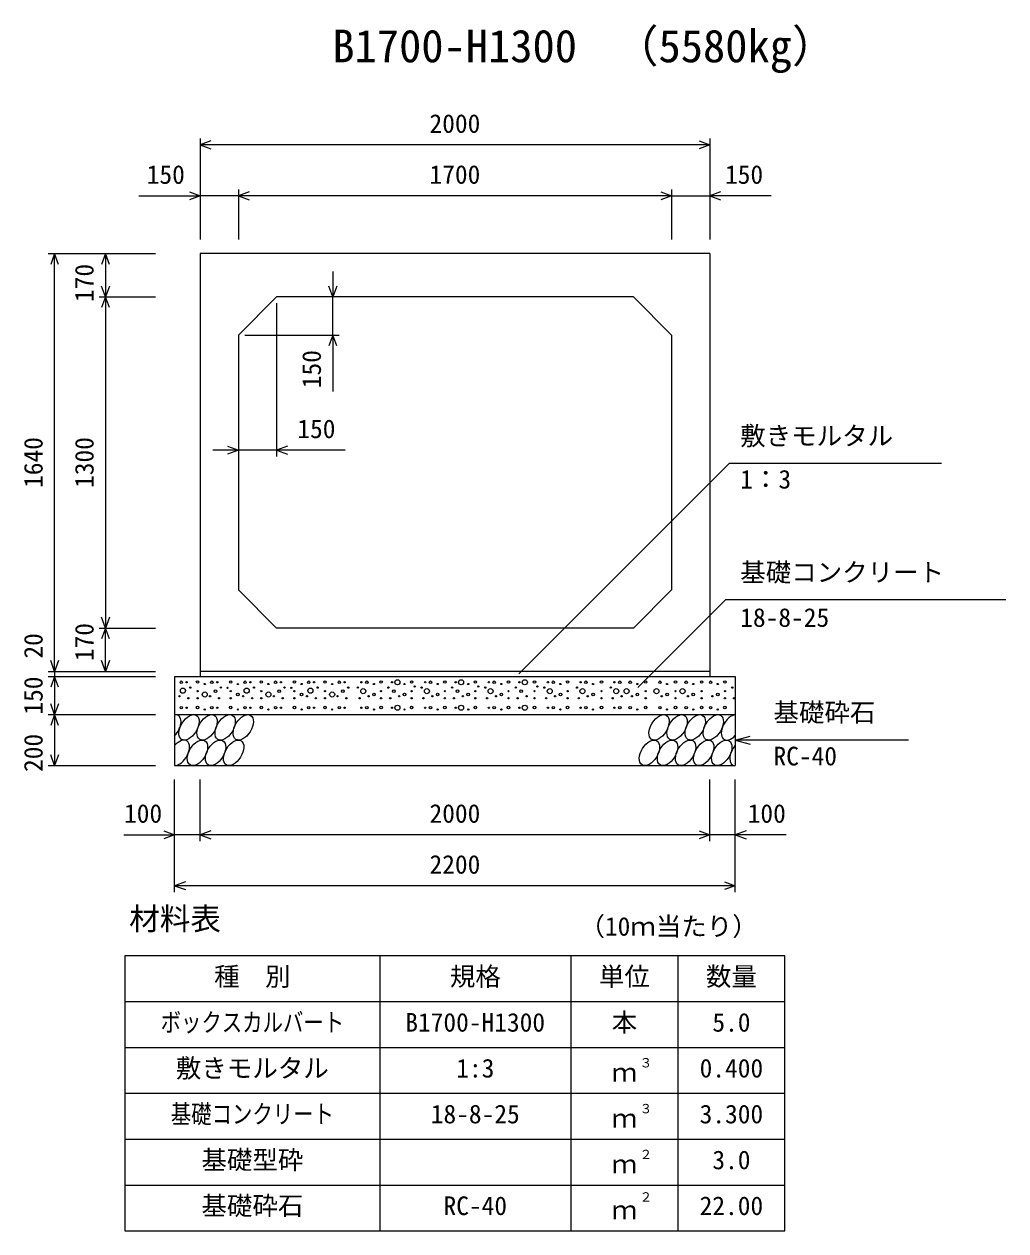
# Model space of a CAD drawing. Units: millimetres, scale not verified. Extents: x -25170 to 75630, y 0 to 35640.
# Drawn here: x 57049 to 60902, y 7705 to 12443 of the extents above; entities that cross this region are included whole.
import ezdxf
from ezdxf.enums import TextEntityAlignment as Align

# ---------------------------------------------------------------- set-up
doc = ezdxf.new("R2010")
doc.units = ezdxf.units.MM
doc.header["$LTSCALE"] = 60
for name, color, linetype, lineweight in [('DIM', 7, 'Continuous', 25), ('HATCH', 6, 'Continuous', 25), ('HYO', 3, 'Continuous', 25), ('HYO2', 4, 'Continuous', 25), ('OUTLINE', 3, 'Continuous', 25), ('TXT', 7, 'Continuous', 25)]:
    doc.layers.add(name, color=color, linetype=linetype, lineweight=lineweight)
doc.styles.add('ＭＳ ゴシック', font='')
doc.styles.get('ＭＳ ゴシック').set_extended_font_data('MS Gothic')

msp = doc.modelspace()

# ---------------------------------------------------------------- linework, layer by layer
at = {"layer": 'DIM'}
for p, q in [((57739.98, 11993.78), (57739.98, 11596.89)), ((59739.98, 11993.78), (59739.98, 11596.89)), ((57782.27, 11984.17), (57739.98, 11968.78)), ((59739.98, 11968.78), (57739.98, 11968.78)), ((57739.98, 11968.78), (57782.27, 11953.39)), ((59697.7, 11984.17), (59739.98, 11968.78)), ((59739.98, 11968.78), (59697.7, 11953.39)), ((57499.24, 11768.78), (57739.98, 11768.78)), ((57697.7, 11784.17), (57739.98, 11768.78)), ((57739.98, 11768.78), (57697.7, 11753.39)), ((57889.98, 11768.78), (57739.98, 11768.78)), ((57889.98, 11793.78), (57889.98, 11596.89)), ((57932.27, 11784.17), (57889.98, 11768.78)), ((59589.98, 11768.78), (57889.98, 11768.78)), ((57889.98, 11768.78), (57932.27, 11753.39)), ((59547.7, 11784.17), (59589.98, 11768.78)), ((59589.98, 11768.78), (59547.7, 11753.39)), ((59589.98, 11793.78), (59589.98, 11596.89)), ((59589.98, 11768.78), (59739.98, 11768.78)), ((59782.27, 11784.17), (59739.98, 11768.78)), ((59980.73, 11768.78), (59739.98, 11768.78)), ((59739.98, 11768.78), (59782.27, 11753.39)), ((57143.88, 11541.89), (57564.98, 11541.89)), ((57168.88, 11541.89), (57153.49, 11499.6)), ((57168.88, 9901.89), (57168.88, 11541.89)), ((57184.27, 11499.6), (57168.88, 11541.89)), ((57368.88, 11541.89), (57353.49, 11499.6)), ((57368.88, 11541.89), (57368.88, 11371.89)), ((57384.27, 11499.6), (57368.88, 11541.89)), ((58260.84, 11471.89), (58260.84, 11371.89)), ((57343.88, 11371.89), (57564.98, 11371.89)), ((57368.88, 11371.89), (57353.49, 11414.17)), ((57368.88, 11371.89), (57353.49, 11329.6)), ((57384.27, 11414.17), (57368.88, 11371.89)), ((57368.88, 11371.89), (57368.88, 10071.89)), ((57384.27, 11329.6), (57368.88, 11371.89)), ((58260.84, 11371.89), (58245.44, 11414.17)), ((58276.23, 11414.17), (58260.84, 11371.89)), ((58260.84, 11221.89), (58260.84, 11371.89)), ((58039.98, 11346.89), (58039.98, 10745.32)), ((57914.98, 11221.89), (58285.84, 11221.89)), ((58260.84, 11221.89), (58245.44, 11179.6)), ((58276.23, 11179.6), (58260.84, 11221.89)), ((58260.84, 11221.89), (58260.84, 11001.01)), ((57889.98, 10770.32), (57789.98, 10770.32)), ((57847.7, 10785.71), (57889.98, 10770.32)), ((57889.98, 10770.32), (57847.7, 10754.93)), ((58039.98, 10770.32), (57889.98, 10770.32)), ((58082.27, 10785.71), (58039.98, 10770.32)), ((58309.45, 10770.32), (58039.98, 10770.32)), ((58039.98, 10770.32), (58082.27, 10754.93)), ((58991.17, 9892.31), (59816.48, 10717.62)), ((60648.89, 10717.62), (59816.48, 10717.62)), ((59458.01, 9838.16), (59802.07, 10182.22)), ((60901.62, 10182.22), (59802.07, 10182.22)), ((57368.88, 10071.89), (57353.49, 10114.17)), ((57384.27, 10114.17), (57368.88, 10071.89)), ((57343.88, 10071.89), (57564.98, 10071.89)), ((57368.88, 10071.89), (57353.49, 10029.6)), ((57368.88, 9901.89), (57368.88, 10071.89)), ((57384.27, 10029.6), (57368.88, 10071.89)), ((57143.88, 9901.89), (57564.98, 9901.89)), ((57168.88, 9901.89), (57153.49, 9944.17)), ((57184.27, 9944.17), (57168.88, 9901.89)), ((57168.88, 9901.89), (57168.88, 9881.89)), ((57368.88, 9901.89), (57353.49, 9944.17)), ((57384.27, 9944.17), (57368.88, 9901.89)), ((57143.88, 9881.89), (57564.98, 9881.89)), ((57168.88, 9881.89), (57153.49, 9839.6)), ((57168.88, 9881.89), (57168.88, 9731.89)), ((57184.27, 9839.6), (57168.88, 9881.89)), ((57168.88, 9731.89), (57153.49, 9774.17)), ((57184.27, 9774.17), (57168.88, 9731.89)), ((57143.88, 9731.89), (57564.98, 9731.89)), ((57168.88, 9731.89), (57153.49, 9689.6)), ((57168.88, 9731.89), (57168.88, 9531.89)), ((57184.27, 9689.6), (57168.88, 9731.89)), ((59839.98, 9631.89), (59897.94, 9647.42)), ((60519.79, 9631.89), (59839.98, 9631.89)), ((59839.98, 9631.89), (59897.94, 9616.36)), ((57168.88, 9531.89), (57153.49, 9574.17)), ((57184.27, 9574.17), (57168.88, 9531.89)), ((57143.88, 9531.89), (57564.98, 9531.89)), ((57639.98, 9035.28), (57639.98, 9476.89)), ((57739.98, 9235.28), (57739.98, 9476.89)), ((59739.98, 9235.28), (59739.98, 9476.89)), ((59739.98, 9235.28), (59739.98, 9476.89)), ((59839.98, 9035.28), (59839.98, 9476.89)), ((57440.44, 9260.28), (57639.98, 9260.28)), ((57597.7, 9275.67), (57639.98, 9260.28)), ((57639.98, 9260.28), (57597.7, 9244.88)), ((57739.98, 9260.28), (57639.98, 9260.28)), ((57782.27, 9275.67), (57739.98, 9260.28)), ((59739.98, 9260.28), (57739.98, 9260.28)), ((57739.98, 9260.28), (57782.27, 9244.88)), ((59697.7, 9275.67), (59739.98, 9260.28)), ((59739.98, 9260.28), (59697.7, 9244.88)), ((59839.98, 9260.28), (59739.98, 9260.28)), ((59882.27, 9275.67), (59839.98, 9260.28)), ((60039.53, 9260.28), (59839.98, 9260.28)), ((59839.98, 9260.28), (59882.27, 9244.88)), ((57682.27, 9075.67), (57639.98, 9060.28)), ((59839.98, 9060.28), (57639.98, 9060.28)), ((57639.98, 9060.28), (57682.27, 9044.88)), ((59797.7, 9075.67), (59839.98, 9060.28)), ((59839.98, 9060.28), (59797.7, 9044.88))]:
    msp.add_line(p, q, dxfattribs=at)
at = {"layer": 'HATCH'}
for centre, radius in [((57666.02, 9859.07), 5), ((57687.05, 9859.07), 2.5), ((57729.95, 9859.94), 5), ((57757.99, 9852.06), 2.5), ((57786.02, 9859.07), 5), ((57807.05, 9859.07), 2.5), ((57859.95, 9859.94), 5), ((57887.99, 9852.06), 2.5), ((57916.02, 9859.07), 5), ((57937.05, 9859.07), 2.5), ((57979.95, 9859.94), 5), ((58007.99, 9852.06), 2.5), ((58036.02, 9859.07), 5), ((58057.05, 9859.07), 2.5), ((58109.95, 9859.94), 5), ((58137.99, 9852.06), 2.5), ((58166.02, 9859.07), 5), ((58187.05, 9859.07), 2.5), ((58229.95, 9859.94), 5), ((58257.99, 9852.06), 2.5), ((58286.02, 9859.07), 5), ((58307.05, 9859.07), 2.5), ((58372.91, 9859.07), 2.5), ((58393.94, 9859.07), 5), ((58421.98, 9852.06), 2.5), ((58450.01, 9859.94), 5), ((58492.91, 9859.07), 2.5), ((58513.94, 9859.07), 10), ((58541.98, 9852.06), 2.5), ((58570.01, 9859.94), 5), ((58622.91, 9859.07), 2.5), ((58643.94, 9859.07), 5), ((58671.98, 9852.06), 2.5), ((58700.01, 9859.94), 5), ((58742.91, 9859.07), 2.5), ((58763.94, 9859.07), 10), ((58791.98, 9852.06), 2.5), ((58820.01, 9859.94), 5), ((58872.91, 9859.07), 2.5), ((58893.94, 9859.07), 5), ((58921.98, 9852.06), 2.5), ((58950.01, 9859.94), 5), ((58992.91, 9859.07), 2.5), ((59013.94, 9859.07), 10), ((59051.84, 9859.94), 5), ((59104.73, 9859.07), 2.5), ((59125.76, 9859.07), 5), ((59153.8, 9852.06), 2.5), ((59181.84, 9859.94), 5), ((59232.79, 9859.07), 2.5), ((59253.83, 9859.07), 5), ((59281.86, 9852.06), 2.5), ((59314.77, 9859.94), 5), ((59365.72, 9859.07), 2.5), ((59386.75, 9859.07), 5), ((59427.42, 9859.07), 5), ((59455.46, 9852.06), 2.5), ((59488.36, 9859.94), 5), ((59544.27, 9859.07), 5), ((59572.3, 9852.06), 2.5), ((59605.2, 9859.94), 5), ((59646.96, 9859.07), 5), ((59675, 9852.06), 2.5), ((59707.9, 9859.94), 5), ((59743.17, 9859.07), 5), ((59771.2, 9852.06), 2.5), ((59799.24, 9859.94), 5), ((57672.56, 9826.05), 10), ((57701.07, 9838.05), 2.5), ((57729.95, 9824.05), 2.5), ((57757.99, 9810.92), 10), ((57800.04, 9824.05), 5), ((57821.07, 9838.05), 2.5), ((57847.53, 9837.15), 2.5), ((57859.95, 9824.05), 2.5), ((57887.99, 9810.92), 5), ((57922.56, 9826.05), 10), ((57951.07, 9838.05), 2.5), ((57979.95, 9824.05), 2.5), ((58007.99, 9810.92), 10), ((58050.04, 9824.05), 5), ((58071.07, 9838.05), 2.5), ((58097.53, 9837.15), 2.5), ((58109.95, 9824.05), 2.5), ((58137.99, 9810.92), 5), ((58172.56, 9826.05), 10), ((58201.07, 9838.05), 2.5), ((58229.95, 9824.05), 2.5), ((58257.99, 9810.92), 10), ((58300.04, 9824.05), 5), ((58321.07, 9838.05), 2.5), ((58358.89, 9838.05), 2.5), ((58379.92, 9824.05), 10), ((58421.98, 9810.92), 5), ((58450.01, 9824.05), 2.5), ((58478.89, 9838.05), 2.5), ((58499.92, 9824.05), 5), ((58541.98, 9810.92), 5), ((58570.01, 9824.05), 2.5), ((58581.35, 9842.37), 2.5), ((58608.89, 9838.05), 2.5), ((58629.92, 9824.05), 10), ((58671.98, 9810.92), 5), ((58700.01, 9824.05), 2.5), ((58728.89, 9838.05), 2.5), ((58749.92, 9824.05), 5), ((58791.98, 9810.92), 5), ((58820.01, 9824.05), 2.5), ((58831.35, 9842.37), 2.5), ((58858.89, 9838.05), 2.5), ((58879.92, 9824.05), 10), ((58921.98, 9810.92), 5), ((58950.01, 9824.05), 2.5), ((58978.89, 9838.05), 2.5), ((58999.92, 9824.05), 5), ((59051.84, 9824.05), 2.5), ((59063.18, 9842.37), 2.5), ((59090.71, 9838.05), 2.5), ((59111.74, 9824.05), 10), ((59153.8, 9810.92), 5), ((59181.84, 9824.05), 2.5), ((59218.78, 9838.05), 2.5), ((59239.81, 9824.05), 10), ((59281.86, 9810.92), 5), ((59314.77, 9824.05), 2.5), ((59351.7, 9838.05), 2.5), ((59372.73, 9824.05), 10), ((59413.4, 9824.05), 10), ((59455.46, 9810.92), 5), ((59488.36, 9824.05), 2.5), ((59530.25, 9824.05), 10), ((59572.3, 9810.92), 5), ((59605.2, 9824.05), 2.5), ((59632.94, 9824.05), 10), ((59675, 9810.92), 5), ((59707.9, 9824.05), 2.5), ((59771.2, 9810.92), 5), ((59799.24, 9824.05), 2.5), ((59828.12, 9838.05), 2.5), ((57659.01, 9803.91), 2.5), ((57666.02, 9759.07), 5), ((57687.05, 9759.07), 2.5), ((57694.06, 9796.04), 2.5), ((57729.95, 9759.94), 5), ((57729.95, 9796.04), 2.5), ((57779.01, 9803.91), 2.5), ((57786.02, 9759.07), 5), ((57807.05, 9759.07), 2.5), ((57814.06, 9796.04), 2.5), ((57859.95, 9759.94), 5), ((57859.95, 9796.04), 2.5), ((57909.01, 9803.91), 2.5), ((57916.02, 9759.07), 5), ((57937.05, 9759.07), 2.5), ((57944.06, 9796.04), 2.5), ((57979.95, 9759.94), 5), ((57979.95, 9796.04), 2.5), ((58029.01, 9803.91), 2.5), ((58036.02, 9759.07), 5), ((58057.05, 9759.07), 2.5), ((58064.06, 9796.04), 2.5), ((58109.95, 9759.94), 5), ((58109.95, 9796.04), 2.5), ((58159.01, 9803.91), 2.5), ((58166.02, 9759.07), 5), ((58187.05, 9759.07), 2.5), ((58194.06, 9796.04), 2.5), ((58229.95, 9759.94), 5), ((58229.95, 9796.04), 2.5), ((58279.01, 9803.91), 2.5), ((58286.02, 9759.07), 5), ((58307.05, 9759.07), 2.5), ((58314.06, 9796.04), 2.5), ((58365.9, 9796.04), 2.5), ((58372.91, 9759.07), 2.5), ((58393.94, 9759.07), 5), ((58400.95, 9803.91), 2.5), ((58450.01, 9759.94), 5), ((58450.01, 9796.04), 2.5), ((58485.9, 9796.04), 2.5), ((58492.91, 9759.07), 2.5), ((58513.94, 9759.07), 10), ((58520.95, 9803.91), 2.5), ((58570.01, 9759.94), 5), ((58570.01, 9796.04), 2.5), ((58615.9, 9796.04), 2.5), ((58622.91, 9759.07), 2.5), ((58643.94, 9759.07), 5), ((58650.95, 9803.91), 2.5), ((58700.01, 9759.94), 5), ((58700.01, 9796.04), 2.5), ((58735.9, 9796.04), 2.5), ((58742.91, 9759.07), 2.5), ((58763.94, 9759.07), 10), ((58770.95, 9803.91), 2.5), ((58820.01, 9759.94), 5), ((58820.01, 9796.04), 2.5), ((58865.9, 9796.04), 2.5), ((58872.91, 9759.07), 2.5), ((58893.94, 9759.07), 5), ((58900.95, 9803.91), 2.5), ((58950.01, 9759.94), 5), ((58950.01, 9796.04), 2.5), ((58985.9, 9796.04), 2.5), ((58992.91, 9759.07), 2.5), ((59013.94, 9759.07), 10), ((59020.95, 9803.91), 2.5), ((59051.84, 9759.94), 5), ((59051.84, 9796.04), 2.5), ((59097.72, 9796.04), 2.5), ((59104.73, 9759.07), 2.5), ((59125.76, 9759.07), 5), ((59132.77, 9803.91), 2.5), ((59181.84, 9759.94), 5), ((59181.84, 9796.04), 2.5), ((59225.79, 9796.04), 2.5), ((59232.79, 9759.07), 2.5), ((59253.83, 9759.07), 5), ((59260.83, 9803.91), 2.5), ((59314.77, 9759.94), 5), ((59314.77, 9796.04), 2.5), ((59358.71, 9796.04), 2.5), ((59365.72, 9759.07), 2.5), ((59386.75, 9759.07), 5), ((59393.76, 9803.91), 2.5), ((59427.42, 9759.07), 5), ((59434.43, 9803.91), 2.5), ((59488.36, 9759.94), 5), ((59488.36, 9796.04), 2.5), ((59544.27, 9759.07), 5), ((59551.27, 9803.91), 2.5), ((59605.2, 9759.94), 5), ((59605.2, 9796.04), 2.5), ((59646.96, 9759.07), 5), ((59653.97, 9803.91), 2.5), ((59707.9, 9759.94), 5), ((59707.9, 9796.04), 2.5), ((59743.17, 9759.07), 5), ((59750.17, 9803.91), 2.5), ((59799.24, 9759.94), 5), ((59799.24, 9796.04), 2.5), ((59835.13, 9796.04), 2.5), ((57757.99, 9752.06), 2.5), ((57887.99, 9752.06), 2.5), ((58007.99, 9752.06), 2.5), ((58137.99, 9752.06), 2.5), ((58257.99, 9752.06), 2.5), ((58421.98, 9752.06), 2.5), ((58541.98, 9752.06), 2.5), ((58671.98, 9752.06), 2.5), ((58791.98, 9752.06), 2.5), ((58921.98, 9752.06), 2.5), ((59153.8, 9752.06), 2.5), ((59281.86, 9752.06), 2.5), ((59455.46, 9752.06), 2.5), ((59572.3, 9752.06), 2.5), ((59675, 9752.06), 2.5), ((59771.2, 9752.06), 2.5)]:
    msp.add_circle(centre, radius, dxfattribs=at)
for centre, start_param, end_param in [((57625.33, 9681.88), 4.3355439, 6.7245934), ((59824.54, 9681.88), 0.4199491, 4.357003), ((57658.58, 9581.89), 3.4740877, 7.5860497), ((59857.79, 9581.89), 1.2805297, 3.4964223)]:
    msp.add_ellipse(centre, major_axis=(29.09, 47.08), ratio=0.5792, start_param=start_param, end_param=end_param, dxfattribs=at)
for centre in [(57696.29, 9681.88), (57767.24, 9681.88), (57838.2, 9681.88), (57909.15, 9681.88), (59540.71, 9681.88), (59611.67, 9681.88), (59682.63, 9681.88), (59753.58, 9681.88), (57729.53, 9581.89), (57800.49, 9581.89), (57871.45, 9581.89), (59503.01, 9581.89), (59573.96, 9581.89), (59644.92, 9581.89), (59715.87, 9581.89), (59786.83, 9581.89)]:
    msp.add_ellipse(centre, major_axis=(29.09, 47.08), ratio=0.5792, dxfattribs=at)
at = {"layer": 'HYO'}
for p, q in [((60034.98, 8785.28), (57444.98, 8785.28)), ((57444.98, 8785.28), (57444.98, 7705.28)), ((58444.98, 8785.28), (58444.98, 7705.28)), ((59194.98, 8785.28), (59194.98, 7705.28)), ((59614.98, 8785.28), (59614.98, 7705.28)), ((60034.98, 7705.28), (60034.98, 8785.28)), ((57444.98, 8605.28), (60034.98, 8605.28)), ((57444.98, 7705.28), (60034.98, 7705.28))]:
    msp.add_line(p, q, dxfattribs=at)
at = {"layer": 'HYO2'}
for p, q in [((57444.98, 8425.28), (60034.98, 8425.28)), ((57444.98, 8245.28), (60034.98, 8245.28)), ((57444.98, 8065.28), (60034.98, 8065.28)), ((57444.98, 7885.28), (60034.98, 7885.28))]:
    msp.add_line(p, q, dxfattribs=at)
at = {"layer": 'OUTLINE'}
for p, q in [((59739.98, 11541.89), (57739.98, 11541.89)), ((57739.98, 11541.89), (57739.98, 9881.89)), ((59739.98, 11541.89), (59739.98, 9881.89)), ((57889.98, 11221.89), (58039.98, 11371.89)), ((59439.98, 11371.89), (58039.98, 11371.89)), ((59589.98, 11221.89), (59439.98, 11371.89)), ((57889.98, 11221.89), (57889.98, 10221.89)), ((59589.98, 11221.89), (59589.98, 10221.89)), ((58039.98, 10071.89), (57889.98, 10221.89)), ((59439.98, 10071.89), (59589.98, 10221.89)), ((59439.98, 10071.89), (58039.98, 10071.89)), ((59739.98, 9901.89), (57739.98, 9901.89)), ((57639.98, 9881.89), (57639.98, 9531.89)), ((57639.98, 9881.89), (59839.98, 9881.89)), ((59839.98, 9881.89), (59839.98, 9531.89)), ((57639.98, 9731.89), (59839.98, 9731.89)), ((57639.98, 9531.89), (59839.98, 9531.89))]:
    msp.add_line(p, q, dxfattribs=at)

# ---------------------------------------------------------------- texts
at = {"layer": 'DIM', "style": 'ＭＳ ゴシック'}
for s, p in [('2000', (58639.98, 11993.78)), ('150', (57530.34, 11793.78)), ('1700', (58639.98, 11793.78)), ('150', (59799.62, 11793.78)), ('150', (58121.39, 10795.32)), ('敷きモルタル', (59859.33, 10767.62)), ('1：3', (59859.33, 10597.5)), ('基礎コンクリート', (59859.33, 10232.22)), ('18-8-25', (59859.33, 10054.59)), ('基礎砕石', (59989.72, 9681.89)), ('RC-40', (59989.72, 9510.51)), ('100', (57441.34, 9285.28)), ('2000', (58639.98, 9285.28)), ('100', (59888.62, 9285.28)), ('2200', (58639.98, 9085.28))]:
    msp.add_text(s, height=73.31, dxfattribs=at).set_placement(p, align=Align.BOTTOM_LEFT)
for s, p in [('170', (57343.88, 11351.89)), ('150', (58235.84, 11013.39)), ('1640', (57143.88, 10621.89)), ('1300', (57343.88, 10621.89)), ('20', (57143.88, 9951.96)), ('170', (57343.88, 9941.89)), ('150', (57143.88, 9731.89)), ('200', (57143.88, 9506.89))]:
    msp.add_text(s, height=73.31, rotation=90, dxfattribs=at).set_placement(p, align=Align.BOTTOM_LEFT)
at = {"layer": 'TXT', "style": 'ＭＳ ゴシック'}
for s, height, p in [('B1700-H1300', 128.3, (58258.73, 12254.39)), ('（5580kg）', 128.3, (59363.57, 12254.39)), ('材料表', 87.98, (57461.65, 8860.28)), ('（10ｍ当たり）', 73.31, (59228.31, 8841.94)), ('種\u3000別', 73.31, (57794.98, 8645.28)), ('規格', 73.31, (58719.98, 8645.28)), ('単位', 73.31, (59304.98, 8645.28)), ('数量', 73.31, (59724.98, 8645.28)), ('B1700-H1300', 73.31, (58544.98, 8465.28)), ('本', 73.31, (59354.98, 8465.28)), ('5.0', 73.31, (59749.98, 8465.28)), ('敷きモルタル', 73.31, (57644.98, 8285.28)), ('1:3', 73.31, (58744.98, 8285.28)), ('ｍ', 73.31, (59354.98, 8268.61)), ('３', 36.66, (59464.22, 8335.89)), ('0.400', 73.31, (59699.98, 8285.28)), ('18-8-25', 73.31, (58644.98, 8105.28)), ('３', 36.66, (59464.22, 8155.89)), ('3.300', 73.31, (59699.98, 8105.28)), ('ｍ', 73.31, (59354.98, 8088.61)), ('基礎型砕', 73.31, (57744.98, 7925.28)), ('２', 36.66, (59464.22, 7975.89)), ('3.0', 73.31, (59749.98, 7925.28)), ('ｍ', 73.31, (59354.98, 7908.61)), ('基礎砕石', 73.31, (57744.98, 7745.28)), ('RC-40', 73.31, (58694.98, 7745.28)), ('２', 36.66, (59464.22, 7809.22)), ('22.00', 73.31, (59699.98, 7745.28)), ('ｍ', 73.31, (59354.98, 7728.61))]:
    msp.add_text(s, height=height, dxfattribs=at).set_placement(p, align=Align.BOTTOM_LEFT)
at = {"layer": 'TXT', "style": 'ＭＳ ゴシック', "width": 0.8}
for s, p in [('ボックスカルバート', (57584.98, 8465.28)), ('基礎コンクリート', (57624.98, 8105.28))]:
    msp.add_text(s, height=73.31, dxfattribs=at).set_placement(p, align=Align.BOTTOM_LEFT)

doc.saveas('drawing.dxf')
